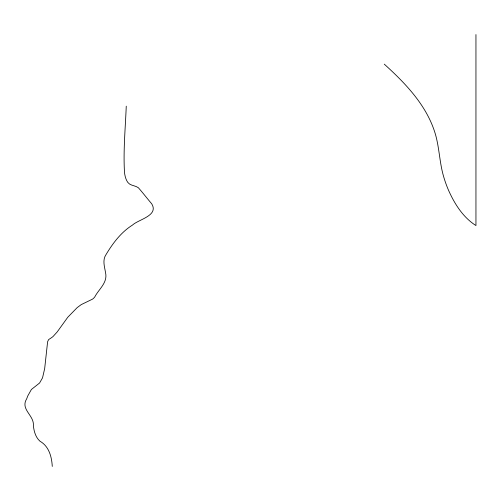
<?xml version="1.0" encoding="UTF-8"?>
<svg xmlns="http://www.w3.org/2000/svg" width="501" height="501" viewBox="0 0 501 501"><rect width="100%" height="100%" fill="white"/><g stroke="black" fill="none" stroke-linecap="round" stroke-linejoin="round"><path stroke-width="0.75" d="M126.252 106.168C125.382 128.243 123.208 150.388 124.499 172.494C124.937 175.932 125.738 179.483 127.774 182.364C130.279 185.833 135.12 185.326 138.339 187.718C142.948 192.916 147.188 198.515 151.722 203.807C158.986 215.687 138.583 219.35 132.452 225.093C121.104 232.207 112.888 243.16 106.087 254.489C102.229 260 104.552 266.695 105.548 272.663C107.865 282.696 98.841 289.033 94.758 296.949A11.028 11.028 0 0 1 92.478 299.16L81.237 304.602L77.167 307.627L67.779 317.246L57.195 331.931L53.131 336.422A19.101 19.101 0 0 1 50.783 338.175L48.635 339.572L47.614 341.72L44.67 368.623L42.529 377.86L39.566 383.021L31.388 389.49L27.881 395.727A59.732 59.732 0 0 0 26.722 398.74C20.027 409.474 34.369 415.273 33.367 425.662C33.987 431.311 35.571 437.292 39.974 441.206C48.992 446.353 51.716 456.655 52.273 466.431M384.273 64.147C404.839 82.79 425.205 103.807 434.279 130.661C439.371 145.422 439.183 161.303 443.529 176.239A114.685 114.685 0 0 0 448.332 189.81C454.432 203.65 462.918 217.302 475.95 225.556L475.95 34.569"/></g></svg>
